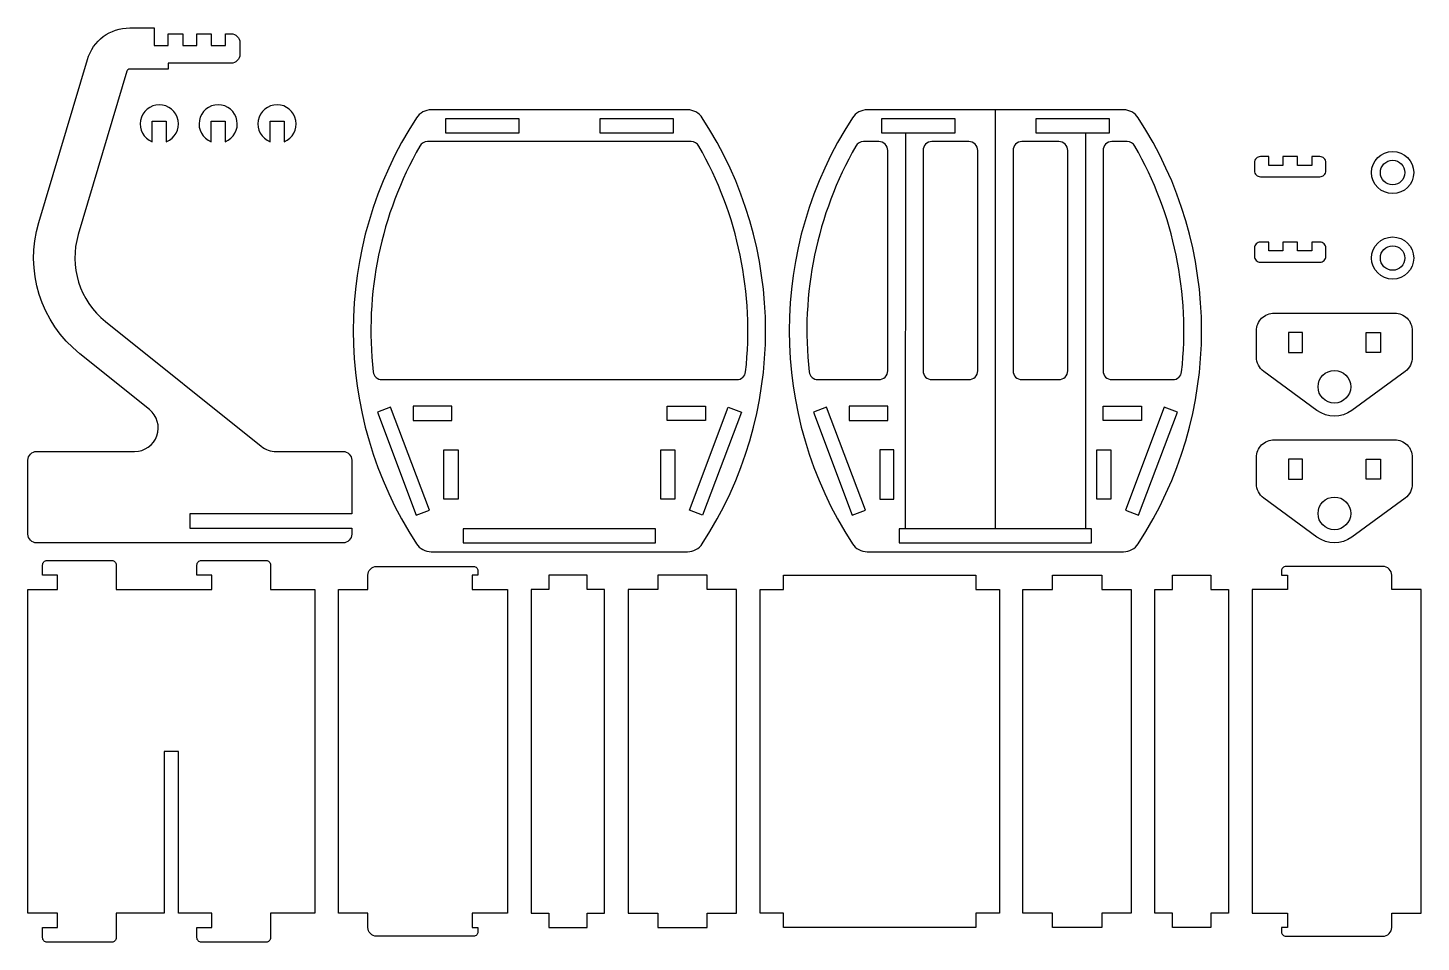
# Model space of a CAD drawing. Header units: inches. Extents: x -258 to 215, y -143 to 168.
import ezdxf

# ---------------------------------------------------------------- set-up
doc = ezdxf.new("R2010")
doc.units = ezdxf.units.IN
doc.header["$MEASUREMENT"] = 0
doc.layers.get('0').update_dxf_attribs({"color": 5})
doc.layers.add('INT Cut', color=1, linetype='Continuous')
doc.layers.add('Surface burn', color=3, linetype='Continuous')

msp = doc.modelspace()

# ---------------------------------------------------------------- linework, layer by layer
for points in [[(-148.48, -2), (-148.48, -4, -0.414214), (-151.48, -7), (-255.43, -7, -0.414214), (-258.43, -4), (-258.43, 21.02, -0.414214), (-255.43, 24.02), (-222.18, 24.02, 0.708738), (-217.18, 38.27), (-240.82, 57.21, -0.305234), (-254.74, 101.72), (-238.23, 157.11, -0.331738), (-223.86, 167.83), (-215.56, 167.83), (-215.56, 161.83), (-210.76, 161.83), (-210.76, 165.83), (-205.86, 165.83), (-205.86, 161.83), (-201.06, 161.83), (-201.06, 165.83), (-196.16, 165.83), (-196.16, 161.83), (-191.36, 161.83), (-191.36, 165.83), (-189.46, 165.83, -0.414214), (-186.46, 162.83), (-186.46, 158.83, -0.414214), (-189.46, 155.83), (-210.76, 155.83), (-210.76, 153.83), (-223.86, 153.83, 0.331738), (-224.82, 153.12), (-241.32, 97.72, 0.305234), (-232.07, 68.14), (-179.19, 25.78, 0.170455), (-174.19, 24.02), (-151.48, 24.02, -0.414214), (-148.48, 21.02), (-148.48, 2.8), (-203.46, 2.8), (-203.46, -2)], [(-211.43, 136.2), (-211.43, 129.16, 5.22529), (-216.23, 129.16), (-216.23, 136.2)], [(-191.43, 136.2), (-191.43, 129.16, 5.22529), (-196.23, 129.16), (-196.23, 136.2)], [(-171.43, 136.2), (-171.43, 129.16, 5.22529), (-176.23, 129.16), (-176.23, 136.2)], [(-121.5, 140, 0.253516), (-126.52, 137.28, 0.297137), (-126.52, -7.28, 0.253516), (-121.5, -10), (-34.5, -10, 0.253516), (-29.48, -7.28, 0.297137), (-29.48, 137.28, 0.253516), (-34.5, 140)], [(26.5, 140, 0.253516), (21.48, 137.28, 0.297137), (21.48, -7.28, 0.253516), (26.5, -10), (113.5, -10, 0.253516), (118.52, -7.28, 0.297137), (118.52, 137.28, 0.253516), (113.5, 140)], [(182.17, 122.11, 0.414214), (180.17, 124.11), (177.37, 124.11), (177.37, 121.11), (172.57, 121.11), (172.57, 124.11), (167.57, 124.11), (167.57, 121.11), (162.77, 121.11), (162.77, 124.11), (159.97, 124.11, 0.414214), (157.97, 122.11), (157.97, 119.31, 0.414214), (159.97, 117.31), (180.17, 117.31, 0.414214), (182.17, 119.31)], [(180.17, 95.1), (177.37, 95.1), (177.37, 92.1), (172.57, 92.1), (172.57, 95.1), (167.57, 95.1), (167.57, 92.1), (162.77, 92.1), (162.77, 95.1), (159.97, 95.1, 0.414214), (157.97, 93.1), (157.97, 90.3, 0.414214), (159.97, 88.3), (180.17, 88.3, 0.414214), (182.17, 90.3), (182.17, 93.1, 0.414214)], [(205.53, 71, -0.414214), (211.53, 65), (211.53, 56.04, -0.238869), (209.08, 51.2), (191, 37.94, -0.327452), (179.17, 37.94), (161.08, 51.2, -0.238869), (158.63, 56.04), (158.63, 65, -0.414214), (164.63, 71)], [(205.53, 28, -0.414214), (211.53, 22), (211.53, 13.04, -0.238869), (209.08, 8.2), (191, -5.06, -0.327452), (179.17, -5.06), (161.08, 8.2, -0.238869), (158.63, 13.04), (158.63, 22, -0.414214), (164.63, 28)], [(-229.93, -13, -0.414214), (-228.43, -14.5), (-228.43, -22.8), (-196.03, -22.8), (-196.03, -18), (-201.03, -18), (-201.03, -14.5, -0.414214), (-199.53, -13), (-177.53, -13, -0.414214), (-176.03, -14.5), (-176.03, -22.8), (-161.03, -22.8), (-161.03, -132.75), (-176.03, -132.75), (-176.03, -141.05, -0.414214), (-177.53, -142.55), (-199.53, -142.55, -0.414214), (-201.03, -141.05), (-201.03, -137.55), (-196.03, -137.55), (-196.03, -132.75), (-207.33, -132.75), (-207.33, -77.78), (-212.13, -77.78), (-212.13, -132.75), (-228.43, -132.75), (-228.43, -141.05, -0.414214), (-229.93, -142.55), (-251.93, -142.55, -0.414214), (-253.43, -141.05), (-253.43, -137.55), (-248.43, -137.55), (-248.43, -132.75), (-258.43, -132.75), (-258.43, -22.8), (-248.43, -22.8), (-248.43, -18), (-253.43, -18), (-253.43, -14.5, -0.414214), (-251.93, -13)], [(-105.64, -18), (-107.64, -18), (-107.64, -22.8), (-95.64, -22.8), (-95.64, -132.75), (-107.64, -132.75), (-107.64, -137.55), (-105.64, -137.55), (-105.64, -139.05, -0.414214), (-107.14, -140.55), (-140.03, -140.55, -0.414214), (-143.03, -137.55), (-143.03, -132.75), (-153.03, -132.75), (-153.03, -22.8), (-143.03, -22.8), (-143.03, -18, -0.414214), (-140.03, -15), (-107.14, -15, -0.414214), (-105.64, -16.5)], [(167.14, -18), (169.14, -18), (169.14, -22.8), (157.14, -22.8), (157.14, -132.75), (169.14, -132.75), (169.14, -137.55), (167.14, -137.55), (167.14, -139.05, 0.414214), (168.64, -140.55), (201.53, -140.55, 0.414214), (204.53, -137.55), (204.53, -132.75), (214.53, -132.75), (214.53, -22.8), (204.53, -22.8), (204.53, -18, 0.414214), (201.53, -15), (168.64, -15, 0.414214), (167.14, -16.5)]]:
    msp.add_lwpolyline(points, format="xyb", close=True)
for points in [[(-81.64, -18), (-81.64, -22.8), (-87.64, -22.8), (-87.64, -132.75), (-81.64, -132.75), (-81.64, -137.55), (-68.59, -137.55), (-68.59, -132.75), (-62.64, -132.75), (-62.64, -22.8), (-68.59, -22.8), (-68.59, -18)], [(-44.64, -18), (-44.64, -22.8), (-54.64, -22.8), (-54.64, -132.75), (-44.64, -132.75), (-44.64, -137.55), (-27.87, -137.55), (-27.87, -132.75), (-17.87, -132.75), (-17.87, -22.8), (-27.87, -22.8), (-27.87, -18)], [(63.37, -18), (63.37, -22.8), (71.37, -22.8), (71.37, -132.75), (63.37, -132.75), (63.37, -137.55), (-1.87, -137.55), (-1.87, -132.75), (-9.87, -132.75), (-9.87, -22.8), (-1.87, -22.8), (-1.87, -18)], [(106.14, -18), (106.14, -22.8), (116.14, -22.8), (116.14, -132.75), (106.14, -132.75), (106.14, -137.55), (89.37, -137.55), (89.37, -132.75), (79.37, -132.75), (79.37, -22.8), (89.37, -22.8), (89.37, -18)], [(143.14, -18), (143.14, -22.8), (149.14, -22.8), (149.14, -132.75), (143.14, -132.75), (143.14, -137.55), (130.09, -137.55), (130.09, -132.75), (124.14, -132.75), (124.14, -22.8), (130.09, -22.8), (130.09, -18)]]:
    msp.add_lwpolyline(points, close=True)
for centre in [(204.84, 118.71), (204.84, 89.7)]:
    msp.add_circle(centre, 7.16)
at = {"layer": 'INT Cut'}
for p, q in [((169.46, 21.4), (169.46, 14.6)), ((174.26, 21.4), (169.46, 21.4)), ((174.26, 14.6), (174.26, 21.4)), ((195.91, 14.6), (195.91, 21.4)), ((195.91, 21.4), (200.71, 21.4)), ((200.71, 21.4), (200.71, 14.6)), ((169.46, 14.6), (174.26, 14.6)), ((200.71, 14.6), (195.91, 14.6))]:
    msp.add_line(p, q, dxfattribs=at)
for points in [[(-116.7, 137), (-116.7, 132.2), (-91.7, 132.2), (-91.7, 137)], [(-64.3, 137), (-64.3, 132.2), (-39.3, 132.2), (-39.3, 137)], [(31.3, 137), (31.3, 132.2), (56.3, 132.2), (56.3, 137)], [(83.7, 137), (83.7, 132.2), (108.7, 132.2), (108.7, 137)], [(169.46, 64.4), (169.46, 57.6), (174.26, 57.6), (174.26, 64.4)], [(200.71, 64.4), (200.71, 57.6), (195.91, 57.6), (195.91, 64.4)], [(-135.29, 39.05), (-139.78, 37.36), (-126.63, 2.36), (-122.14, 4.05)], [(-127.6, 39.37), (-127.6, 34.57), (-114.55, 34.57), (-114.55, 39.37)], [(-28.4, 39.37), (-28.4, 34.57), (-41.45, 34.57), (-41.45, 39.37)], [(-20.71, 39.05), (-16.22, 37.36), (-29.37, 2.36), (-33.86, 4.05)], [(12.71, 39.05), (8.22, 37.36), (21.37, 2.36), (25.86, 4.05)], [(20.4, 39.37), (20.4, 34.57), (33.45, 34.57), (33.45, 39.37)], [(119.6, 39.37), (119.6, 34.57), (106.55, 34.57), (106.55, 39.37)], [(127.29, 39.05), (114.14, 4.05), (118.63, 2.36), (131.78, 37.36)], [(-117.22, 24.57), (-112.42, 24.57), (-112.42, 7.8), (-117.22, 7.8)], [(-43.58, 24.57), (-38.78, 24.57), (-38.78, 7.8), (-43.58, 7.8)], [(30.78, 24.57), (30.78, 7.8), (35.58, 7.8), (35.58, 24.57)], [(109.22, 7.8), (104.42, 7.8), (104.42, 24.57), (109.22, 24.57)], [(-110.62, -2.2), (-110.62, -7), (-45.38, -7), (-45.38, -2.2)], [(37.38, -2.2), (37.38, -7), (102.62, -7), (102.62, -2.2)]]:
    msp.add_lwpolyline(points, close=True, dxfattribs=at)
for points in [[(-122.75, 129.2, 0.269151), (-125.35, 127.69, 0.158697), (-141.23, 51.08, 0.382229), (-138.25, 48.41), (-17.75, 48.41, 0.382229), (-14.77, 51.08, 0.158697), (-30.65, 127.69, 0.269151), (-33.25, 129.2)], [(22.65, 127.69, 0.158697), (6.77, 51.08, 0.382229), (9.75, 48.41), (30.45, 48.41, 0.414214), (33.45, 51.41), (33.45, 126.2, 0.414214), (30.45, 129.2), (25.25, 129.2, 0.269151)], [(45.45, 126.2), (45.45, 51.41, 0.414214), (48.45, 48.41), (61, 48.41, 0.414214), (64, 51.41), (64, 126.2, 0.414214), (61, 129.2), (48.45, 129.2, 0.414214)], [(76, 126.2), (76, 51.41, 0.414214), (79, 48.41), (91.55, 48.41, 0.414214), (94.55, 51.41), (94.55, 126.2, 0.414214), (91.55, 129.2), (79, 129.2, 0.414214)], [(109.55, 129.2, 0.414214), (106.55, 126.2), (106.55, 51.41, 0.414214), (109.55, 48.41), (130.25, 48.41, 0.382229), (133.23, 51.08, 0.158697), (117.35, 127.69, 0.269151), (114.75, 129.2)]]:
    msp.add_lwpolyline(points, format="xyb", close=True, dxfattribs=at)
for centre, radius in [((204.84, 118.71), 4.16), ((204.84, 89.7), 4.16), ((185.08, 46), 5.55), ((185.08, 3), 5.55)]:
    msp.add_circle(centre, radius, dxfattribs=at)
at = {"layer": 'Surface burn'}
for p, q in [((70, -2.2), (70, 140)), ((39.45, 132.2), (39.38, -2.2)), ((100.55, 132.2), (100.55, -2.2))]:
    msp.add_line(p, q, dxfattribs=at)

doc.saveas('drawing.dxf')
